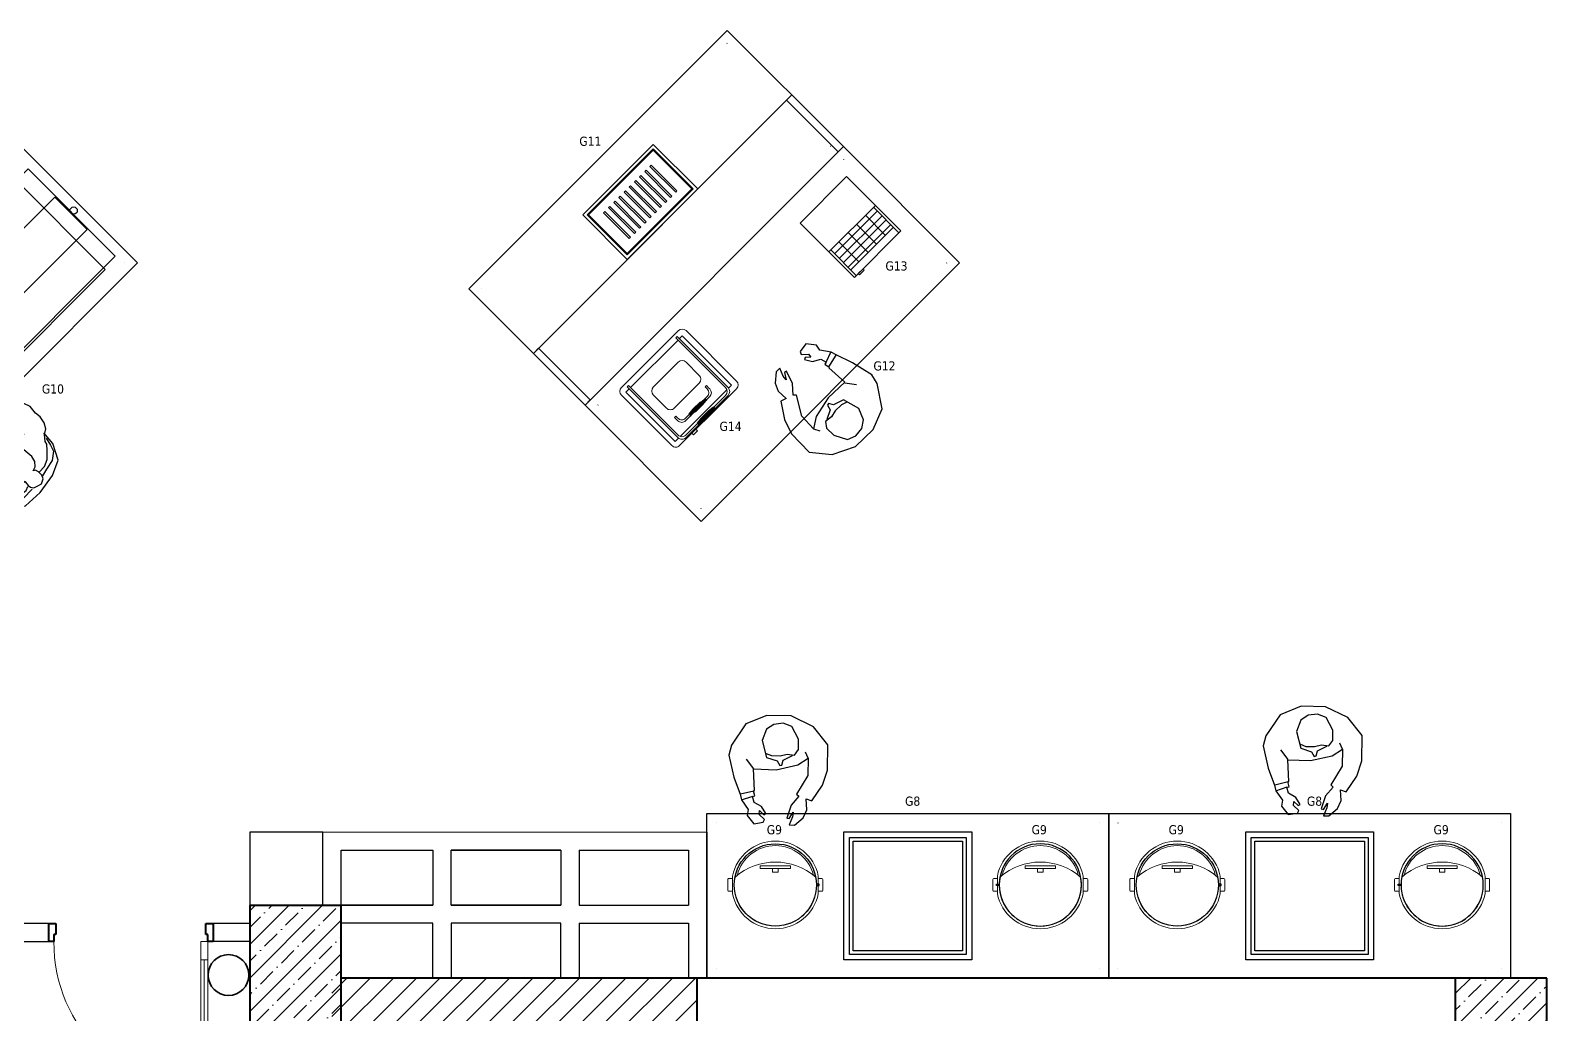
# Model space of a CAD drawing. Header units: millimetres. Extents: x 1531071 to 1560283, y -701792 to -691067.
# Drawn here: x 1555642 to 1556472, y -699600 to -699062 of the extents above; entities that cross this region are included whole.
import ezdxf

# ---------------------------------------------------------------- set-up
doc = ezdxf.new("R2010")
doc.units = ezdxf.units.MM
doc.header["$LTSCALE"] = 20
doc.header["$MEASUREMENT"] = 0
doc.linetypes.add('DASHDOT', pattern=[25.4, 12.7, -6.35, 0, -6.35])
doc.linetypes.add('DOT', pattern=[6.35, 0, -6.35])
for name, color, linetype, lineweight in [('0 CE EQUP', 7, 'Continuous', 18), ('0 MC 2D', 7, 'Continuous', 18), ('wall ext', 30, 'Continuous', 30)]:
    doc.layers.add(name, color=color, linetype=linetype, lineweight=lineweight)
for name, color, linetype in [('0 CE HUMAN', 251, 'Continuous'), ('0 MC CAM', 4, 'Continuous'), ('0 MC DKP', 200, 'Continuous'), ('0 MC GRANIT', 152, 'Continuous'), ('0 MC MDF', 30, 'Continuous'), ('0 MC METAL', 9, 'Continuous'), ('A METAL', 9, 'Continuous')]:
    doc.layers.add(name, color=color, linetype=linetype)
for name, color, linetype, lineweight, true_color in [('Двери ArchiCAD_Ном._пера__23', 7, 'Continuous', 40, 0xff6600), ('Двери ArchiCAD_Ном._пера__3', 7, 'Continuous', 20, 0xff6600), ('Двери ArchiCAD_Ном._пера__47', 7, 'Continuous', 25, 0x373737), ('Конструктив - Колонны_Ном._пера__202', 7, 'Continuous', 0, 0x38637a), ('Конструктив - Колонны_Ном._пера__28', 7, 'Continuous', 40, 0xffe4e1), ('Окна ArchiCAD_Ном._пера__3', 7, 'Continuous', 20, 0xff6600)]:
    doc.layers.add(name, color=color, linetype=linetype, lineweight=lineweight, true_color=true_color)
doc.styles.get("Standard").update_dxf_attribs({"font": 'tahoma.ttf', "height": 10})

# ---------------------------------------------------------------- blocks, each defined once
blk = doc.blocks.new('Однопольная дверь 17')
at = {"layer": 'Двери ArchiCAD_Ном._пера__23', "linetype": 'Continuous'}
for p, q in [((-422, 0), (-450, 0)), ((-450, 0), (-450, -100)), ((-422, -40), (-422, 0)), ((450, 0), (422, 0)), ((422, 0), (422, -40)), ((450, -100), (450, 0)), ((-410, -40), (-422, -40)), ((-410, -100), (-410, -40)), ((422, -40), (410, -40)), ((410, -40), (410, -100)), ((-450, -100), (-410, -100)), ((410, -100), (450, -100))]:
    blk.add_line(p, q, dxfattribs=at)
at = {"layer": 'Двери ArchiCAD_Ном._пера__3', "linetype": 'Continuous'}
for p, q in [((382, 744), (382, 844)), ((382, 844), (422, 844)), ((422, 844), (422, 744)), ((382, 744), (402, 744)), ((382, 100), (382, 744)), ((422, 744), (382, 744)), ((402, 744), (422, 744)), ((402, 100), (402, 744)), ((402, 744), (402, 100)), ((402, 744), (402, 100)), ((422, 744), (422, 100)), ((402, 100), (382, 100)), ((382, 0), (382, 100)), ((382, 100), (422, 100)), ((422, 100), (402, 100)), ((422, 100), (422, 0)), ((422, 0), (382, 0))]:
    blk.add_line(p, q, dxfattribs=at)
blk.add_arc((422, 0), 844, 90, 180, dxfattribs=at)
at = {"layer": 'Двери ArchiCAD_Ном._пера__47', "linetype": 'Continuous'}
for p, q in [((-450, 0), (-450, -100)), ((450, 0), (450, -100))]:
    blk.add_line(p, q, dxfattribs=at)
blk = doc.blocks.new('CHAFING DISH CORBALIK')
at = {"layer": '0 MC 2D'}
for p, q in [((0, -27), (0, -21)), ((0.5, -20.5), (2.5, -20.5)), ((2.5, -19.13), (2.5, -28.87)), ((2.5, -20.5), (2.5, -27.5)), ((49.5, -28.87), (49.5, -19.13)), ((51.5, -20.5), (49.5, -20.5)), ((49.5, -20.5), (49.5, -27.5)), ((52, -27), (52, -21)), ((2.5, -27.5), (0.5, -27.5)), ((34.25, -33), (17.75, -33)), ((17.75, -33), (17.75, -34.5)), ((27.5, -31), (24.5, -31)), ((24.5, -31), (24.5, -33)), ((24.5, -33), (27.5, -33)), ((27.5, -33), (27.5, -31)), ((34.25, -34.5), (34.25, -33)), ((49.5, -27.5), (51.5, -27.5)), ((17.75, -34.5), (34.25, -34.5))]:
    blk.add_line(p, q, dxfattribs=at)
for centre, radius, start, end in [((26, -24), 24, 11.71585, 168.28415), ((26, -24), 22.5, 348.91484, 191.08516), ((0.5, -21), 0.5, 90, 180), ((51.5, -21), 0.5, 0, 90), ((0.5, -27), 0.5, 180, 270), ((26, -24), 24, 191.71585, 348.28415), ((26, -2.59), 33.91, 229.37005, 310.62995), ((26, -24), 21.5, 194.41882, 345.58118), ((51.5, -27), 0.5, 270, 0)]:
    blk.add_arc(centre, radius, start, end, dxfattribs=at)
at = {"layer": '0 MC GRANIT'}
blk.add_lwpolyline([(2, -24.4), (3.5, -24.4), (3.5, -23.6), (2, -23.6)], close=True, dxfattribs=at)
blk.add_circle((26, -24), 22.5, dxfattribs=at)
blk = doc.blocks.new('BÜFE ÇORBA 220X90')
at = {"layer": '0 MC DKP', "linetype": 'DOT', "ltscale": 22}
blk.add_lwpolyline([(5, -85), (5, -5), (215, -5), (215, -85)], close=True, dxfattribs=at)
at = {"layer": '0 MC GRANIT'}
for points in [[(0, -90), (0, 0), (220, 0), (220, -90)], [(142, -13), (142, -77), (78, -77), (78, -13)]]:
    blk.add_lwpolyline(points, close=True, dxfattribs=at)
at = {"layer": '0 MC METAL'}
for points in [[(145, -10), (145, -80), (75, -80), (75, -10)], [(140, -15), (140, -75), (80, -75), (80, -15)]]:
    blk.add_lwpolyline(points, close=True, dxfattribs=at)
at = {"layer": '0 MC 2D', "xscale": -1}
blk.add_blockref('CHAFING DISH CORBALIK', (63.5, -27), dxfattribs=at)
at = {"layer": '0 MC 2D'}
blk.add_blockref('CHAFING DISH CORBALIK', (156.5, -27), dxfattribs=at)
blk = doc.blocks.new('BÜFE SOĞUK 200X90')
at = {"layer": '0 MC CAM'}
blk.add_lwpolyline([(6, -11.26), (6, -78.74), (194, -78.74), (194, -11.26)], close=True, dxfattribs=at)
at = {"layer": '0 MC DKP', "linetype": 'DOT', "ltscale": 22}
blk.add_lwpolyline([(5, -85), (195, -85), (195, -5), (5, -5)], close=True, dxfattribs=at)
at = {"layer": '0 MC GRANIT'}
blk.add_lwpolyline([(0, -90), (200, -90), (200, 0), (0, 0)], close=True, dxfattribs=at)
at = {"layer": '0 MC GRANIT', "color": 230, "linetype": 'DASHDOT'}
blk.add_lwpolyline([(185, -80), (185, -10), (15, -10), (15, -80)], close=True, dxfattribs=at)
at = {"layer": '0 MC METAL', "extrusion": (0, 0, -1)}
blk.add_lwpolyline([(-193.5, -32.5), (-193.5, -57.5), (-6.5, -57.5), (-6.5, -32.5)], close=True, dxfattribs=at)
at = {"layer": '0 MC METAL'}
for centre in [(4.5, -45), (195.5, -45)]:
    blk.add_circle(centre, 2, dxfattribs=at)
blk = doc.blocks.new('A$C14C07334')
at = {"layer": '0 CE HUMAN', "linetype": 'ByBlock'}
for points in [[(197.6, 93.4), (227.5, 90.8), (256.2, 99.9), (283.5, 122.1), (301.7, 137.7), (305.6, 149.4), (325.1, 169), (346, 178.1), (360.3, 197.6), (369.4, 225), (368.1, 248.4), (375.9, 281), (364.2, 330.4), (323.8, 482.8), (293.9, 523.2), (284.8, 541.4), (277, 547.9), (275.7, 561), (283.5, 577.9), (275.7, 618.3), (264, 639.1), (261.4, 631.3), (245.8, 674.3), (240.6, 675.6), (238, 670.3), (230.1, 679.5), (219.7, 679.5), (219.7, 669), (211.9, 669), (211.9, 659.9), (202.8, 653.4), (214.5, 619.6), (222.3, 593.5), (240.6, 557), (238, 551.8), (236.7, 541.4), (256.2, 498.4), (260.1, 472.4), (287.4, 369.5), (295.2, 322.6), (299.1, 291.4), (296.5, 262.7), (286.1, 247.1), (274.4, 232.8), (264, 228.9), (275.7, 240.6), (275.7, 265.3), (264, 299.2), (243.2, 322.6), (221, 326.5), (165.1, 316.1), (106.5, 327.8), (75.3, 325.2), (61, 305.7), (49.3, 279.7)], [(274.4, 546.6), (265.3, 537.5), (247.1, 538.8), (243.2, 544)], [(46.7, 243.2), (40.2, 234.1), (27.2, 232.8), (19.3, 245.8), (8.9, 256.2), (14.1, 275.7), (16.7, 292.7), (18, 305.7), (32.4, 339.6), (28.5, 352.6), (48, 393), (70.1, 438.5), (68.8, 445), (57.1, 438.5), (64.9, 454.2), (62.3, 460.7), (53.2, 456.8), (59.7, 473.7), (53.2, 477.6), (46.7, 475), (45.4, 480.2), (36.3, 478.9), (24.6, 449), (25.9, 463.3), (19.3, 459.4), (12.8, 450.3), (8.9, 432), (1.1, 404.7), (1.1, 381.2), (-1.5, 363), (-15.8, 359.1), (-31.4, 325.2), (-44.4, 320), (-63.9, 284.9), (-75.6, 251), (-76.9, 225), (-66.5, 191.1), (-34, 167.7), (-4.1, 155.9), (18, 145.5), (27.2, 129.9), (49.3, 109.1), (74, 97.3), (110.4, 88.2), (126, 92.1)], [(42.8, 310.9), (48, 364.3), (68.8, 398.2), (81.8, 407.3), (90.9, 395.6), (101.3, 359.1), (102.6, 331.7)], [(260.1, 312.2), (265.3, 334.4), (277, 356.5), (283.5, 364.3)], [(28.5, 340.9), (15.4, 340.9), (1.1, 346.1), (-9.3, 351.3)], [(61, 312.2), (31.1, 305.7), (18, 296.6)], [(111.7, 261.4), (127.3, 269.2), (144.3, 273.1), (158.6, 271.8), (176.8, 271.8), (192.4, 267.9), (209.3, 262.7), (213.2, 252.3)], [(-10.6, 159.8), (-4.1, 127.3), (8.9, 98.6), (61, 53.1), (137.8, 41.3), (219.7, 43.9), (280.9, 64.8), (318.6, 120.8), (329, 174.2)], [(318.6, 154.6), (308.2, 124.7), (296.5, 99.9), (265.3, 81.7), (224.9, 77.8), (195, 73.9)], [(128.7, 72.6), (79.2, 77.8), (33.7, 89.5), (11.5, 118.2)]]:
    blk.add_lwpolyline(points, dxfattribs=at)
blk.add_lwpolyline([(161.2, 299.2), (154.7, 292.7), (146.9, 284.9), (136.5, 279.7), (115.6, 273.1), (106.5, 254.9), (96.1, 215.8), (96.1, 182), (100, 146.8), (114.3, 126), (126, 116.9), (136.5, 114.3), (133.9, 110.4), (130, 94.7), (131.3, 83), (136.5, 71.3), (152.1, 63.5), (167.7, 58.3), (187.2, 64.8), (195, 77.8), (196.3, 96), (195, 109.1), (187.2, 114.3), (204.1, 118.2), (219.7, 132.5), (227.5, 153.3), (228.8, 195), (222.3, 232.8), (214.5, 264), (200.2, 277.1), (184.6, 283.6), (171.6, 284.9), (167.7, 292.7)], close=True, dxfattribs=at)
blk = doc.blocks.new('A$C4B0D08F2')
at = {"layer": '0 CE HUMAN'}
for p, q in [((26.12, 51.34), (16.83, 48.02)), ((38.33, 54.14), (26.12, 51.34)), ((43.73, 52.74), (38.33, 54.14)), ((55.34, 44.89), (43.73, 52.74)), ((5.29, 44.15), (0.72, 40.5)), ((8.6, 43.58), (5.29, 44.15)), ((13.76, 47.17), (8.6, 43.58)), ((15.67, 41.2), (13.58, 47.39)), ((16.83, 48.02), (13.76, 47.17)), ((18.56, 40.48), (16.81, 47.82)), ((30.85, 40.49), (36.09, 44.44)), ((60, 33.45), (55.34, 44.89)), ((0.72, 40.5), (1.54, 35.45)), ((1.54, 35.45), (3.04, 34.69)), ((3.04, 34.69), (5.74, 37.56)), ((7.89, 37.31), (5.65, 34.99)), ((5.65, 34.99), (6.32, 33.92)), ((5.74, 37.56), (7.89, 37.31)), ((6.32, 33.92), (10.16, 36.27)), ((10.16, 36.27), (12.4, 40.38)), ((12.4, 40.38), (15.67, 41.2)), ((15.67, 41.2), (15.93, 39.98)), ((15.93, 39.98), (18.78, 40.66)), ((18.78, 40.66), (18.91, 40.05)), ((18.91, 40.05), (30.68, 40.71)), ((30.68, 40.71), (30.27, 28.26)), ((36.99, 33.55), (35.06, 27.72)), ((46.23, 35.99), (36.99, 33.55)), ((39.24, 33.79), (38.06, 30.75)), ((52.46, 33.52), (46.23, 35.99)), ((55.1, 29.46), (52.46, 33.52)), ((59.68, 20), (60, 33.45)), ((30.27, 28.26), (32.91, 16.45)), ((35.06, 27.72), (32.54, 26.2)), ((32.54, 26.2), (32.8, 25.14)), ((32.8, 25.14), (35.57, 24.43)), ((38.06, 30.75), (37.94, 26.01)), ((37.94, 26.01), (38.88, 22.19)), ((55.68, 24.36), (55.1, 29.46)), ((0.13, 21.12), (0, 18.24)), ((0, 18.24), (4, 13.41)), ((4.48, 19.25), (0.13, 21.12)), ((3.85, 22.49), (3.5, 21.14)), ((3.5, 21.14), (7.04, 18.96)), ((10.92, 20.11), (3.85, 22.49)), ((7.04, 18.96), (4.48, 19.25)), ((15.79, 15.79), (10.92, 20.11)), ((16.92, 17.06), (15.79, 15.79)), ((27.14, 10.95), (16.92, 17.06)), ((35.57, 24.43), (38.12, 19.27)), ((38.88, 22.19), (38.33, 18.13)), ((38.33, 18.13), (41.33, 16)), ((46.91, 16.03), (53.84, 19.59)), ((53.77, 7.82), (59.68, 20)), ((53.84, 19.59), (55.68, 24.36)), ((4, 13.41), (8.36, 11.47)), ((8.36, 11.47), (14.35, 11.79)), ((14.35, 11.79), (13.21, 8.74)), ((13.21, 8.74), (21.74, 2.95)), ((36.53, 10.66), (27.14, 10.95)), ((32.91, 16.45), (36.53, 10.66)), ((36.53, 10.66), (39.89, 12.25)), ((41.33, 16), (46.91, 16.03)), ((21.74, 2.95), (30.06, 0.2)), ((30.06, 0.2), (43.96, 0)), ((43.96, 0), (53.77, 7.82))]:
    blk.add_line(p, q, dxfattribs=at)
blk = doc.blocks.new('EKMEK KESME TAHTASI')
at = {"layer": '0 MC 2D'}
for points in [[(1.75, 1.75), (32.75, 1.75), (32.75, 52.75), (1.75, 52.75)], [(2.25, 2.25), (32.25, 2.25), (32.25, 52.25), (2.25, 52.25)], [(7.28, 45.73), (7.28, 44.72), (27.26, 44.72), (27.26, 45.73)], [(7.28, 41.74), (7.28, 40.73), (27.26, 40.73), (27.26, 41.74)], [(7.28, 37.75), (7.28, 36.74), (27.26, 36.74), (27.26, 37.75)], [(7.28, 33.77), (7.28, 32.75), (27.26, 32.75), (27.26, 33.77)], [(7.28, 29.78), (7.28, 28.76), (27.26, 28.76), (27.26, 29.78)], [(7.28, 25.79), (7.28, 24.77), (27.26, 24.77), (27.26, 25.79)], [(7.28, 21.75), (7.28, 20.73), (27.26, 20.73), (27.26, 21.75)], [(7.28, 17.76), (7.28, 16.75), (27.26, 16.75), (27.26, 17.76)], [(7.28, 13.77), (7.28, 12.76), (27.26, 12.76), (27.26, 13.77)], [(7.28, 9.78), (7.28, 8.77), (27.26, 8.77), (27.26, 9.78)]]:
    blk.add_lwpolyline(points, close=True, dxfattribs=at)
at = {"layer": 'A METAL'}
for points in [[(0, 0), (34.5, 0), (34.5, 54.5), (0, 54.5)], [(2, 2), (32.5, 2), (32.5, 52.5), (2, 52.5)]]:
    blk.add_lwpolyline(points, close=True, dxfattribs=at)
blk = doc.blocks.new('BÜFE EKMEK 200X90')
at = {"layer": '0 MC DKP', "linetype": 'DOT', "ltscale": 22}
blk.add_lwpolyline([(5, -85), (5, -5), (195, -5), (195, -85)], close=True, dxfattribs=at)
at = {"layer": '0 MC GRANIT'}
blk.add_lwpolyline([(0, -90), (0, 0), (200, 0), (200, -90)], close=True, dxfattribs=at)
at = {"layer": '0 MC MDF'}
for points in [[(0, 0), (0, -40), (200, -40), (200, 0)], [(0, 0), (0, -40), (4, -40), (4, 0)], [(200, 0), (200, -40), (196, -40), (196, 0)]]:
    blk.add_lwpolyline(points, close=True, dxfattribs=at)
at = {"layer": '0 MC 2D', "rotation": 270}
blk.add_blockref('EKMEK KESME TAHTASI', (72.75, -40), dxfattribs=at)
blk = doc.blocks.new('EKMEK KIZ.KON.MAK.')
at = {"layer": '0 CE EQUP'}
for p, q in [((36, 0), (0, 0)), ((0, 0), (0, -42)), ((36, 0), (36, -42)), ((0, -22.25), (36, -22.25)), ((1.47, -22.25), (1.47, -42)), ((7.72, -37.66), (7.72, -22.25)), ((14.51, -37.66), (14.51, -22.25)), ((21.12, -37.66), (21.12, -22.25)), ((28.29, -37.66), (28.29, -22.25)), ((34.53, -42), (34.53, -22.25)), ((34.53, -25.19), (1.47, -25.19)), ((34.53, -28.86), (1.47, -28.86)), ((34.53, -31.98), (1.47, -31.98)), ((34.53, -35.65), (1.47, -35.65)), ((34.53, -37.66), (1.47, -37.66)), ((0, -42), (36, -42)), ((33, -42), (29.32, -42)), ((29.32, -42), (29.32, -42.99)), ((29.32, -42.99), (33, -42.99)), ((33, -42.99), (33, -42))]:
    blk.add_line(p, q, dxfattribs=at)
blk = doc.blocks.new('TOST MAKİNASI TEKLİ')
at = {"layer": '0 CE EQUP'}
for p, q in [((0, 0), (44, 0)), ((-3, -42), (-3, -3)), ((2.78, -3.55), (0.6, -3.55)), ((0.6, -3.55), (0.6, -41.66)), ((2.78, -1.89), (3.78, -1.89)), ((2.78, -41.32), (2.78, -1.89)), ((3.78, -40.32), (3.78, -1.89)), ((40.54, -3.55), (3.78, -3.55)), ((40.54, -1.89), (41.54, -1.89)), ((40.54, -1.89), (40.54, -40.32)), ((41.54, -1.89), (41.54, -41.32)), ((44.17, -3.55), (41.54, -3.55)), ((44.17, -41.66), (44.17, -3.55)), ((47, -3), (47, -42)), ((47, -42), (47, -3)), ((9.19, -15.18), (9.19, -25.43)), ((31.58, -12.18), (12.19, -12.18)), ((34.58, -25.43), (34.58, -15.18)), ((10.39, -32.17), (10.39, -34.05)), ((10.39, -32.17), (11.37, -32.17)), ((11.37, -33.7), (11.37, -32.16)), ((12.19, -28.43), (31.58, -28.43)), ((35.06, -32.16), (34.06, -32.16)), ((34.06, -33.7), (34.06, -32.16)), ((35.06, -34.7), (35.06, -32.16)), ((10.39, -34.05), (10.39, -34.69)), ((14.03, -37.7), (13.28, -37.7)), ((32.06, -37.7), (14.03, -37.7)), ((31.06, -36.7), (14.37, -36.7)), ((24.8, -36.11), (19.08, -36.11)), ((24.8, -36.11), (28.23, -36.41)), ((28.23, -36.41), (28.23, -38.04)), ((44, -45), (0, -45)), ((0.6, -41.66), (2.79, -41.66)), ((4.09, -41.66), (40.22, -41.66)), ((38.54, -44.32), (5.78, -44.32)), ((37.54, -43.32), (6.78, -43.32)), ((15.94, -43.05), (15.93, -44.68)), ((15.93, -44.68), (19.37, -44.98)), ((19.37, -42.72), (15.94, -43.05)), ((25.09, -42.72), (19.37, -42.72)), ((19.37, -44.98), (25.09, -44.98)), ((25.09, -42.72), (28.52, -43.02)), ((28.52, -44.65), (25.09, -44.98)), ((28.52, -43.02), (28.52, -44.65)), ((31.33, -44.9), (31.33, -46.2)), ((34.38, -44.9), (31.33, -44.9)), ((31.33, -46.2), (34.38, -46.2)), ((34.38, -46.2), (34.38, -44.9)), ((41.52, -41.66), (44.17, -41.66))]:
    blk.add_line(p, q, dxfattribs=at)
for centre, start, end in [((0, -3), 90, 180), ((44, -3), 0, 90), ((12.19, -15.18), 90, 180), ((31.58, -15.18), 0, 90), ((12.19, -25.43), 180, 270), ((31.58, -25.43), 270, 0), ((5.78, -41.32), 180, 270), ((6.78, -40.32), 180, 270), ((13.37, -34.7), 180, 270), ((14.37, -33.7), 180, 270), ((31.06, -33.7), 270, 0), ((32.06, -34.7), 270, 0), ((37.54, -40.32), 270, 0), ((38.54, -41.32), 270, 0), ((0, -42), 180, 270), ((44, -42), 270, 0)]:
    blk.add_arc(centre, 3, start, end, dxfattribs=at)
for points in [[(19.08, -36.11), (15.65, -36.44), (19.08, -38.37), (15.65, -38.07)], [(28.23, -36.41), (19.08, -36.11), (15.65, -36.44), (15.65, -38.07)], [(24.8, -36.11), (24.8, -38.37), (19.08, -36.11), (15.65, -36.44)], [(19.08, -38.37), (15.65, -38.07), (24.8, -36.11), (28.23, -36.41)], [(24.8, -38.37), (28.23, -38.04), (28.23, -36.41), (19.08, -36.11)], [(19.08, -36.11), (19.08, -38.37), (24.8, -36.11), (24.8, -38.37)], [(24.8, -36.11), (28.23, -36.41), (24.8, -38.37), (28.23, -38.04)], [(28.52, -43.02), (19.37, -42.72), (15.94, -43.05), (15.93, -44.68)], [(19.37, -42.72), (15.94, -43.05), (19.37, -44.98), (15.93, -44.68)], [(19.37, -44.98), (15.93, -44.68), (25.09, -42.72), (28.52, -43.02)], [(15.93, -44.68), (19.37, -44.98), (25.09, -44.98), (28.52, -44.65)], [(25.09, -42.72), (25.09, -44.98), (19.37, -42.72), (15.94, -43.05)], [(25.09, -44.98), (28.52, -44.65), (28.52, -43.02), (19.37, -42.72)], [(19.37, -42.72), (19.37, -44.98), (25.09, -42.72), (25.09, -44.98)], [(25.09, -42.72), (28.52, -43.02), (25.09, -44.98), (28.52, -44.65)]]:
    blk.add_solid(points, dxfattribs=at)
blk = doc.blocks.new('BÜFE NÖTR 200X90')
at = {"layer": '0 MC DKP', "linetype": 'DOT', "ltscale": 22}
blk.add_lwpolyline([(5, -85), (5, -5), (195, -5), (195, -85)], close=True, dxfattribs=at)
at = {"layer": '0 MC GRANIT'}
blk.add_lwpolyline([(0, -90), (0, 0), (200, 0), (200, -90)], close=True, dxfattribs=at)

msp = doc.modelspace()

# ---------------------------------------------------------------- hatches: boundary and pattern name
at = {"layer": 'Конструктив - Колонны_Ном._пера__202', "linetype": 'Continuous'}
h = msp.add_hatch(dxfattribs=at)
h.set_pattern_fill('ЖЕЛЕЗОБЕТОН__ГОСТ_', color=1, scale=0.1, style=0, pattern_type=2)
h.set_pattern_definition([(45, (1547828.123, -706282.456), (-9.192388, 9.192388), []), (45, (1547823.527, -706277.86), (-9.192388, 9.192388), [9.75, -3.25, 0, -3.25])])
h.paths.add_polyline_path([(1555762.21, -699650.21), (1555812.21, -699650.21), (1555812.21, -699540.21), (1555762.21, -699540.21)])
h = msp.add_hatch(dxfattribs=at)
h.set_pattern_fill('БЛОКИ_ЭФФЕКТИВНЫЕ', color=1, scale=0.1, style=0, pattern_type=2)
h.set_pattern_definition([(45, (1547823.123, -706312.456), (-6.363961, 6.363961), [])])
h.paths.add_polyline_path([(1556007.21, -699580.21), (1555807.21, -699580.21), (1555807.21, -699610.21), (1556007.21, -699610.21)])
h = msp.add_hatch(dxfattribs=at)
h.set_pattern_fill('ЖЕЛЕЗОБЕТОН__ГОСТ_', color=1, scale=0.1, style=0, pattern_type=2)
h.set_pattern_definition([(45, (1547823.123, -706312.456), (-9.192388, 9.192388), []), (45, (1547818.527, -706307.86), (-9.192388, 9.192388), [9.75, -3.25, 0, -3.25])])
h.paths.add_polyline_path([(1556422.21, -699680.21), (1556472.21, -699680.21), (1556472.21, -699580.21), (1556422.21, -699580.21)])

# ---------------------------------------------------------------- linework, layer by layer
at = {"color": 0, "lineweight": 30, "ltscale": 0.5}
for p, q in [((1555802.21, -699500.26), (1556012.45, -699500.21)), ((1556012.5, -699500.26), (1556012.45, -699500.21)), ((1556012.5, -699500.26), (1556012.5, -699580.21)), ((1555812.21, -699540.21), (1555812.21, -699510.21)), ((1555812.21, -699510.21), (1555862.5, -699510.21)), ((1555872.5, -699510.21), (1555932.5, -699510.21)), ((1555942.5, -699510.21), (1556002.5, -699510.21)), ((1556002.5, -699510.21), (1556002.5, -699540.21)), ((1555942.5, -699540.21), (1556002.5, -699540.21)), ((1555942.5, -699550.21), (1556002.5, -699550.21)), ((1556002.5, -699550.21), (1556002.5, -699580.21))]:
    msp.add_line(p, q, dxfattribs=at)
at = {"color": 0, "lineweight": -3, "ltscale": 0.5}
msp.add_line((1555932.5, -699510.21), (1555872.5, -699510.21), dxfattribs=at)
at = {"color": 0, "lineweight": 30, "ltscale": 0.5}
msp.add_lwpolyline([(1555802.21, -699500.26), (1555762.26, -699500.26), (1555762.26, -699540.21), (1555802.21, -699540.21)], close=True, dxfattribs=at)
at = {"color": 0, "lineweight": 30, "ltscale": 0.5, "flags": 128}
for points in [[(1555862.5, -699510.21), (1555862.5, -699540.21)], [(1555872.5, -699540.21), (1555872.5, -699510.21)], [(1555932.5, -699510.21), (1555932.5, -699540.21)], [(1555942.5, -699510.21), (1555942.5, -699540.21)], [(1555812.21, -699540.21), (1555862.5, -699540.21)], [(1555862.5, -699540.21), (1555812.21, -699540.21)], [(1555872.5, -699540.21), (1555932.5, -699540.21)], [(1555932.5, -699540.21), (1555872.5, -699540.21)], [(1555862.5, -699550.21), (1555812.21, -699550.21)], [(1555862.5, -699580.21), (1555862.5, -699550.21)], [(1555932.5, -699550.21), (1555872.5, -699550.21)], [(1555872.5, -699550.21), (1555872.5, -699580.21)], [(1555932.5, -699580.21), (1555932.5, -699550.21)], [(1555942.5, -699550.21), (1555942.5, -699580.21)]]:
    msp.add_lwpolyline(points, dxfattribs=at)
at = {"color": 0, "lineweight": 30, "ltscale": 0.5}
for points in [[(1555652.19, -699550.26), (1554950.36, -699550.26)], [(1555762.21, -699550.26), (1555742.19, -699550.26)], [(1555372.21, -699560.26), (1555652.19, -699560.26)], [(1555762.21, -699560.26), (1555742.19, -699560.26)]]:
    msp.add_lwpolyline(points, dxfattribs=at)
at = {"layer": 'wall ext', "color": 0, "lineweight": -3, "ltscale": 0.5}
for points in [[(1555652.19, -699550.26), (1555652.19, -699560.26)], [(1555742.19, -699560.26), (1555742.19, -699550.26)], [(1555762.21, -699580.21), (1555762.19, -699580.21), (1555762.19, -699590.21), (1555762.21, -699590.21)], [(1555762.21, -699580.21), (1555762.21, -699590.21)]]:
    msp.add_lwpolyline(points, dxfattribs=at)
at = {"layer": 'wall ext', "color": 4, "lineweight": 35, "ltscale": 0.5}
msp.add_circle((1555750.61, -699578.53), 11.16, dxfattribs=at)
at = {"layer": 'Конструктив - Колонны_Ном._пера__28', "color": 0, "linetype": 'Continuous'}
for p, q in [((1555762.21, -699540.21), (1555762.21, -699650.21)), ((1555762.21, -699540.21), (1555812.21, -699540.21)), ((1555812.21, -699650.21), (1555812.21, -699540.21)), ((1556472.21, -699580.21), (1556422.21, -699580.21)), ((1556422.21, -699580.21), (1556422.21, -699680.21)), ((1556472.21, -699680.21), (1556472.21, -699580.21))]:
    msp.add_line(p, q, dxfattribs=at)
at = {"layer": 'Конструктив - Колонны_Ном._пера__28', "color": 0, "linetype": 'Continuous', "flags": 128}
for points in [[(1556007.21, -699580.21), (1555812.21, -699580.21)], [(1556422.21, -699580.21), (1556006.35, -699580.21)], [(1556007.21, -699750.21), (1556007.21, -699580.21)]]:
    msp.add_lwpolyline(points, dxfattribs=at)

# ---------------------------------------------------------------- block references
at = {"layer": '0 CE EQUP', "color": 0, "lineweight": -3, "ltscale": 0.5, "xscale": -1}
for name, p, rotation in [('BÜFE EKMEK 200X90', (1555945.79, -699266.63), 225), ('EKMEK KIZ.KON.MAK.', (1556089, -699141.6), 44.99999999999984), ('TOST MAKİNASI TEKLİ', (1555996.87, -699225.89), 44.99999999999984)]:
    msp.add_blockref(name, p, dxfattribs=dict(at, rotation=rotation))
at = {"layer": '0 CE EQUP', "color": 0, "lineweight": -3, "ltscale": 0.5}
for name, p, rotation in [('BÜFE SOĞUK 200X90', (1555495.79, -699266.63), 45), ('BÜFE NÖTR 200X90', (1556150.85, -699188.85), 224.9999999999999), ('BÜFE ÇORBA 220X90', (1556232.5, -699580.21), 180), ('BÜFE ÇORBA 220X90', (1556452.5, -699580.21), 180)]:
    msp.add_blockref(name, p, dxfattribs=dict(at, rotation=rotation))
at = {"layer": '0 CE HUMAN'}
for p, rotation in [((1556037.49, -699261.27), 315), ((1556078.68, -699496.45), 89.99999999999999), ((1556371.18, -699491.45), 89.99999999999999)]:
    msp.add_blockref('A$C4B0D08F2', p, dxfattribs=dict(at, rotation=rotation))
at = {"layer": '0 CE HUMAN', "xscale": 0.14, "yscale": 0.14, "zscale": 0.14, "rotation": 51.40744425878858}
msp.add_blockref('A$C14C07334', (1555639.92, -699333.1), dxfattribs=at)
at = {"layer": 'Окна ArchiCAD_Ном._пера__3', "linetype": 'Continuous', "xscale": -0.1, "yscale": 0.1, "zscale": 100, "rotation": 180}
msp.add_blockref('Однопольная дверь 17', (1555697.19, -699560.26), dxfattribs=at)

# ---------------------------------------------------------------- texts
at = {"char_height": 5, "attachment_point": 1}
for s, insert in [('G11', (1555942.68, -699119.75)), ('G13', (1556110.24, -699188)), ('G12', (1556103.67, -699242.69)), ('G10', (1555648.48, -699255.31)), ('G14', (1556019.41, -699275.77)), ('G8', (1556120.97, -699480.88)), ('G8', (1556340.97, -699480.88)), ('G9', (1556045.27, -699496.5)), ('G9', (1556190.27, -699496.5)), ('G9', (1556265.27, -699496.5)), ('G9', (1556410.27, -699496.5))]:
    msp.add_mtext_dynamic_manual_height_columns(s, width=278.996, gutter_width=12.5, heights=[0], dxfattribs=dict(at, insert=insert))

doc.saveas('drawing.dxf')
